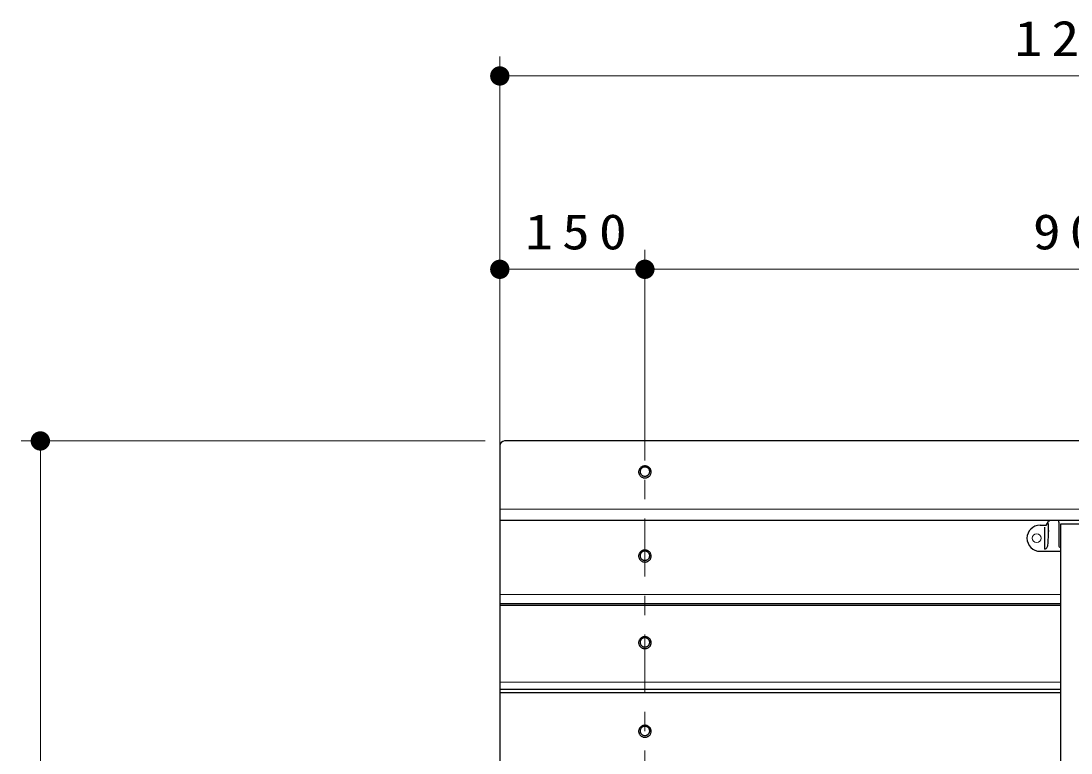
# Model space of a CAD drawing. Units: millimetres on the paper, scale 1:20. Extents: x -385 to 0, y 0 to 267.
# Drawn here: x -313.2 to -258.9, y 139.5 to 177.3 of the extents above; entities that cross this region are included whole.
import ezdxf

# ---------------------------------------------------------------- set-up
doc = ezdxf.new("R2010")
doc.units = ezdxf.units.MM
doc.linetypes.add('USER2', pattern=[6, 3, -1, 1, -1])
doc.layers.add('1_20', color=7, linetype='Continuous', lineweight=25)
doc.styles.add('ＭＳ ゴシック', font='')
doc.styles.get('ＭＳ ゴシック').set_extended_font_data('MS Gothic')

# ---------------------------------------------------------------- blocks, each defined once
blk = doc.blocks.new('filled_dot')
at = {"color": 0, "linetype": 'Continuous', "lineweight": -2, "const_width": 1.25}
blk.add_lwpolyline([(-0.625, 0, 1), (0.625, 0, 1)], format="xyb", close=True, dxfattribs=at)

msp = doc.modelspace()

# ---------------------------------------------------------------- linework, layer by layer
at = {"layer": '1_20', "lineweight": 13}
for p, q in [((-288.425, 154.807), (-288.425, 175.478)), ((-288.425, 174.478), (-228.425, 174.478)), ((-280.925, 156.928), (-280.925, 165.478)), ((-288.425, 164.478), (-280.925, 164.478)), ((-280.925, 164.478), (-235.925, 164.478)), ((-289.175, 155.6), (-313.175, 155.6)), ((-312.175, 116.44), (-312.175, 155.6)), ((-228.425, 152.072), (-288.425, 152.072)), ((-259.425, 147.656), (-288.425, 147.656)), ((-259.425, 143.125), (-288.425, 143.125))]:
    msp.add_line(p, q, dxfattribs=at)
at = {"layer": '1_20', "linetype": 'USER2', "lineweight": 13}
msp.add_line((-280.925, 157.583), (-280.925, 132.01), dxfattribs=at)
at = {"layer": '1_20'}
for p, q in [((-288.425, 155.35), (-288.425, 134.828)), ((-228.675, 155.6), (-288.175, 155.6)), ((-228.425, 151.494), (-288.425, 151.494)), ((-259.425, 147.174), (-288.425, 147.174)), ((-259.425, 147.09), (-288.425, 147.09)), ((-259.425, 142.745), (-288.425, 142.745)), ((-259.425, 142.577), (-288.425, 142.577))]:
    msp.add_line(p, q, dxfattribs=at)
at = {"layer": '1_20', "color": 2}
for p, q in [((-260.163, 151.256), (-260.066, 151.44)), ((-259.621, 151.493), (-259.978, 151.493)), ((-260.5, 151.243), (-260.185, 151.243)), ((-260.257, 150.005), (-260.257, 151.142)), ((-260.061, 150.918), (-260.061, 151.335)), ((-259.521, 151.393), (-259.521, 150.151)), ((-259.425, 137.932), (-259.425, 151.317)), ((-259.425, 151.317), (-257.425, 151.317)), ((-260.5, 149.893), (-259.425, 149.893)), ((-259.471, 150.101), (-259.425, 150.101))]:
    msp.add_line(p, q, dxfattribs=at)
at = {"layer": '1_20', "color": 4}
for points in [[(-281.25, 154), (-281.249, 153.973), (-281.245, 153.946), (-281.239, 153.92), (-281.23, 153.894), (-281.219, 153.869), (-281.206, 153.845), (-281.191, 153.823), (-281.174, 153.801), (-281.155, 153.781), (-281.134, 153.763), (-281.111, 153.747), (-281.087, 153.732), (-281.062, 153.72), (-281.036, 153.709), (-281.009, 153.701), (-280.981, 153.695), (-280.953, 153.692), (-280.925, 153.691), (-280.896, 153.692), (-280.868, 153.695), (-280.841, 153.701), (-280.814, 153.709), (-280.787, 153.72), (-280.762, 153.732), (-280.738, 153.747), (-280.716, 153.763), (-280.695, 153.781), (-280.676, 153.801), (-280.659, 153.823), (-280.643, 153.845), (-280.63, 153.869), (-280.619, 153.894), (-280.611, 153.92), (-280.605, 153.946), (-280.601, 153.973), (-280.6, 154), (-280.601, 154.027), (-280.605, 154.054), (-280.611, 154.08), (-280.619, 154.106), (-280.63, 154.13), (-280.643, 154.154), (-280.659, 154.177), (-280.676, 154.199), (-280.695, 154.218), (-280.716, 154.237), (-280.738, 154.253), (-280.762, 154.268), (-280.787, 154.28), (-280.814, 154.29), (-280.841, 154.298), (-280.868, 154.304), (-280.896, 154.308), (-280.925, 154.309), (-280.953, 154.308), (-280.981, 154.304), (-281.009, 154.298), (-281.036, 154.29), (-281.062, 154.28), (-281.087, 154.268), (-281.111, 154.253), (-281.134, 154.237), (-281.155, 154.218), (-281.174, 154.199), (-281.191, 154.177), (-281.206, 154.154), (-281.219, 154.13), (-281.23, 154.106), (-281.239, 154.08), (-281.245, 154.054), (-281.249, 154.027)], [(-281.175, 154.015), (-281.174, 153.995), (-281.171, 153.974), (-281.166, 153.954), (-281.16, 153.934), (-281.151, 153.915), (-281.141, 153.896), (-281.13, 153.879), (-281.116, 153.862), (-281.102, 153.847), (-281.085, 153.833), (-281.068, 153.821), (-281.05, 153.809), (-281.03, 153.8), (-281.01, 153.792), (-280.989, 153.786), (-280.968, 153.781), (-280.947, 153.778), (-280.925, 153.778), (-280.903, 153.778), (-280.881, 153.781), (-280.86, 153.786), (-280.839, 153.792), (-280.819, 153.8), (-280.8, 153.809), (-280.781, 153.821), (-280.764, 153.833), (-280.748, 153.847), (-280.733, 153.862), (-280.72, 153.879), (-280.708, 153.896), (-280.698, 153.915), (-280.69, 153.934), (-280.683, 153.954), (-280.679, 153.974), (-280.676, 153.995), (-280.675, 154.015), (-280.676, 154.036), (-280.679, 154.057), (-280.683, 154.077), (-280.69, 154.097), (-280.698, 154.116), (-280.708, 154.134), (-280.72, 154.152), (-280.733, 154.168), (-280.748, 154.183), (-280.764, 154.197), (-280.781, 154.21), (-280.8, 154.221), (-280.819, 154.231), (-280.839, 154.239), (-280.86, 154.245), (-280.881, 154.249), (-280.903, 154.252), (-280.925, 154.253), (-280.947, 154.252), (-280.968, 154.249), (-280.989, 154.245), (-281.01, 154.239), (-281.03, 154.231), (-281.05, 154.221), (-281.068, 154.21), (-281.085, 154.197), (-281.102, 154.183), (-281.116, 154.168), (-281.13, 154.152), (-281.141, 154.134), (-281.151, 154.116), (-281.16, 154.097), (-281.166, 154.077), (-281.171, 154.057), (-281.174, 154.036)], [(-281.25, 149.647), (-281.249, 149.62), (-281.245, 149.593), (-281.239, 149.567), (-281.23, 149.541), (-281.219, 149.516), (-281.206, 149.492), (-281.191, 149.469), (-281.174, 149.448), (-281.155, 149.428), (-281.134, 149.41), (-281.111, 149.393), (-281.087, 149.379), (-281.062, 149.367), (-281.036, 149.356), (-281.009, 149.348), (-280.981, 149.342), (-280.953, 149.339), (-280.925, 149.338), (-280.896, 149.339), (-280.868, 149.342), (-280.841, 149.348), (-280.814, 149.356), (-280.787, 149.367), (-280.762, 149.379), (-280.738, 149.393), (-280.716, 149.41), (-280.695, 149.428), (-280.676, 149.448), (-280.659, 149.469), (-280.643, 149.492), (-280.63, 149.516), (-280.619, 149.541), (-280.611, 149.567), (-280.605, 149.593), (-280.601, 149.62), (-280.6, 149.647), (-280.601, 149.674), (-280.605, 149.7), (-280.611, 149.727), (-280.619, 149.752), (-280.63, 149.777), (-280.643, 149.801), (-280.659, 149.824), (-280.676, 149.845), (-280.695, 149.865), (-280.716, 149.883), (-280.738, 149.9), (-280.762, 149.914), (-280.787, 149.927), (-280.814, 149.937), (-280.841, 149.945), (-280.868, 149.951), (-280.896, 149.955), (-280.925, 149.956), (-280.953, 149.955), (-280.981, 149.951), (-281.009, 149.945), (-281.036, 149.937), (-281.062, 149.927), (-281.087, 149.914), (-281.111, 149.9), (-281.134, 149.883), (-281.155, 149.865), (-281.174, 149.845), (-281.191, 149.824), (-281.206, 149.801), (-281.219, 149.777), (-281.23, 149.752), (-281.239, 149.727), (-281.245, 149.7), (-281.249, 149.674)], [(-281.175, 149.662), (-281.174, 149.641), (-281.171, 149.621), (-281.166, 149.601), (-281.16, 149.581), (-281.151, 149.562), (-281.141, 149.543), (-281.13, 149.526), (-281.116, 149.509), (-281.102, 149.494), (-281.085, 149.48), (-281.068, 149.467), (-281.05, 149.456), (-281.03, 149.447), (-281.01, 149.439), (-280.989, 149.432), (-280.968, 149.428), (-280.947, 149.425), (-280.925, 149.424), (-280.903, 149.425), (-280.881, 149.428), (-280.86, 149.432), (-280.839, 149.439), (-280.819, 149.447), (-280.8, 149.456), (-280.781, 149.467), (-280.764, 149.48), (-280.748, 149.494), (-280.733, 149.509), (-280.72, 149.526), (-280.708, 149.543), (-280.698, 149.562), (-280.69, 149.581), (-280.683, 149.601), (-280.679, 149.621), (-280.676, 149.641), (-280.675, 149.662), (-280.676, 149.683), (-280.679, 149.703), (-280.683, 149.724), (-280.69, 149.743), (-280.698, 149.763), (-280.708, 149.781), (-280.72, 149.799), (-280.733, 149.815), (-280.748, 149.83), (-280.764, 149.844), (-280.781, 149.857), (-280.8, 149.868), (-280.819, 149.878), (-280.839, 149.886), (-280.86, 149.892), (-280.881, 149.896), (-280.903, 149.899), (-280.925, 149.9), (-280.947, 149.899), (-280.968, 149.896), (-280.989, 149.892), (-281.01, 149.886), (-281.03, 149.878), (-281.05, 149.868), (-281.068, 149.857), (-281.085, 149.844), (-281.102, 149.83), (-281.116, 149.815), (-281.13, 149.799), (-281.141, 149.781), (-281.151, 149.763), (-281.16, 149.743), (-281.166, 149.724), (-281.171, 149.703), (-281.174, 149.683)], [(-281.25, 145.167), (-281.249, 145.14), (-281.245, 145.113), (-281.239, 145.087), (-281.23, 145.061), (-281.219, 145.036), (-281.206, 145.012), (-281.191, 144.989), (-281.174, 144.968), (-281.155, 144.948), (-281.134, 144.93), (-281.111, 144.914), (-281.087, 144.899), (-281.062, 144.887), (-281.036, 144.876), (-281.009, 144.868), (-280.981, 144.862), (-280.953, 144.859), (-280.925, 144.858), (-280.896, 144.859), (-280.868, 144.862), (-280.841, 144.868), (-280.814, 144.876), (-280.787, 144.887), (-280.762, 144.899), (-280.738, 144.914), (-280.716, 144.93), (-280.695, 144.948), (-280.676, 144.968), (-280.659, 144.989), (-280.643, 145.012), (-280.63, 145.036), (-280.619, 145.061), (-280.611, 145.087), (-280.605, 145.113), (-280.601, 145.14), (-280.6, 145.167), (-280.601, 145.194), (-280.605, 145.22), (-280.611, 145.247), (-280.619, 145.272), (-280.63, 145.297), (-280.643, 145.321), (-280.659, 145.344), (-280.676, 145.365), (-280.695, 145.385), (-280.716, 145.404), (-280.738, 145.42), (-280.762, 145.434), (-280.787, 145.447), (-280.814, 145.457), (-280.841, 145.465), (-280.868, 145.471), (-280.896, 145.475), (-280.925, 145.476), (-280.953, 145.475), (-280.981, 145.471), (-281.009, 145.465), (-281.036, 145.457), (-281.062, 145.447), (-281.087, 145.434), (-281.111, 145.42), (-281.134, 145.404), (-281.155, 145.385), (-281.174, 145.365), (-281.191, 145.344), (-281.206, 145.321), (-281.219, 145.297), (-281.23, 145.272), (-281.239, 145.247), (-281.245, 145.22), (-281.249, 145.194)], [(-281.175, 145.182), (-281.174, 145.161), (-281.171, 145.141), (-281.166, 145.121), (-281.16, 145.101), (-281.151, 145.082), (-281.141, 145.063), (-281.13, 145.046), (-281.116, 145.029), (-281.102, 145.014), (-281.085, 145), (-281.068, 144.987), (-281.05, 144.976), (-281.03, 144.967), (-281.01, 144.959), (-280.989, 144.953), (-280.968, 144.948), (-280.947, 144.945), (-280.925, 144.944), (-280.903, 144.945), (-280.881, 144.948), (-280.86, 144.953), (-280.839, 144.959), (-280.819, 144.967), (-280.8, 144.976), (-280.781, 144.987), (-280.764, 145), (-280.748, 145.014), (-280.733, 145.029), (-280.72, 145.046), (-280.708, 145.063), (-280.698, 145.082), (-280.69, 145.101), (-280.683, 145.121), (-280.679, 145.141), (-280.676, 145.161), (-280.675, 145.182), (-280.676, 145.203), (-280.679, 145.224), (-280.683, 145.244), (-280.69, 145.264), (-280.698, 145.283), (-280.708, 145.301), (-280.72, 145.319), (-280.733, 145.335), (-280.748, 145.35), (-280.764, 145.364), (-280.781, 145.377), (-280.8, 145.388), (-280.819, 145.398), (-280.839, 145.406), (-280.86, 145.412), (-280.881, 145.416), (-280.903, 145.419), (-280.925, 145.42), (-280.947, 145.419), (-280.968, 145.416), (-280.989, 145.412), (-281.01, 145.406), (-281.03, 145.398), (-281.05, 145.388), (-281.068, 145.377), (-281.085, 145.364), (-281.102, 145.35), (-281.116, 145.335), (-281.13, 145.319), (-281.141, 145.301), (-281.151, 145.283), (-281.16, 145.264), (-281.166, 145.244), (-281.171, 145.224), (-281.174, 145.203)], [(-281.25, 140.586), (-281.249, 140.56), (-281.245, 140.533), (-281.239, 140.506), (-281.23, 140.481), (-281.219, 140.456), (-281.206, 140.432), (-281.191, 140.409), (-281.174, 140.388), (-281.155, 140.368), (-281.134, 140.35), (-281.111, 140.333), (-281.087, 140.319), (-281.062, 140.306), (-281.036, 140.296), (-281.009, 140.288), (-280.981, 140.282), (-280.953, 140.279), (-280.925, 140.277), (-280.896, 140.279), (-280.868, 140.282), (-280.841, 140.288), (-280.814, 140.296), (-280.787, 140.306), (-280.762, 140.319), (-280.738, 140.333), (-280.716, 140.35), (-280.695, 140.368), (-280.676, 140.388), (-280.659, 140.409), (-280.643, 140.432), (-280.63, 140.456), (-280.619, 140.481), (-280.611, 140.506), (-280.605, 140.533), (-280.601, 140.56), (-280.6, 140.586), (-280.601, 140.613), (-280.605, 140.64), (-280.611, 140.666), (-280.619, 140.692), (-280.63, 140.717), (-280.643, 140.741), (-280.659, 140.764), (-280.676, 140.785), (-280.695, 140.805), (-280.716, 140.823), (-280.738, 140.84), (-280.762, 140.854), (-280.787, 140.867), (-280.814, 140.877), (-280.841, 140.885), (-280.868, 140.891), (-280.896, 140.894), (-280.925, 140.896), (-280.953, 140.894), (-280.981, 140.891), (-281.009, 140.885), (-281.036, 140.877), (-281.062, 140.867), (-281.087, 140.854), (-281.111, 140.84), (-281.134, 140.823), (-281.155, 140.805), (-281.174, 140.785), (-281.191, 140.764), (-281.206, 140.741), (-281.219, 140.717), (-281.23, 140.692), (-281.239, 140.666), (-281.245, 140.64), (-281.249, 140.613)], [(-281.175, 140.602), (-281.174, 140.581), (-281.171, 140.561), (-281.166, 140.54), (-281.16, 140.521), (-281.151, 140.501), (-281.141, 140.483), (-281.13, 140.466), (-281.116, 140.449), (-281.102, 140.434), (-281.085, 140.42), (-281.068, 140.407), (-281.05, 140.396), (-281.03, 140.386), (-281.01, 140.379), (-280.989, 140.372), (-280.968, 140.368), (-280.947, 140.365), (-280.925, 140.364), (-280.903, 140.365), (-280.881, 140.368), (-280.86, 140.372), (-280.839, 140.379), (-280.819, 140.386), (-280.8, 140.396), (-280.781, 140.407), (-280.764, 140.42), (-280.748, 140.434), (-280.733, 140.449), (-280.72, 140.466), (-280.708, 140.483), (-280.698, 140.501), (-280.69, 140.521), (-280.683, 140.54), (-280.679, 140.561), (-280.676, 140.581), (-280.675, 140.602), (-280.676, 140.623), (-280.679, 140.643), (-280.683, 140.663), (-280.69, 140.683), (-280.698, 140.702), (-280.708, 140.721), (-280.72, 140.738), (-280.733, 140.755), (-280.748, 140.77), (-280.764, 140.784), (-280.781, 140.797), (-280.8, 140.808), (-280.819, 140.817), (-280.839, 140.825), (-280.86, 140.832), (-280.881, 140.836), (-280.903, 140.839), (-280.925, 140.84), (-280.947, 140.839), (-280.968, 140.836), (-280.989, 140.832), (-281.01, 140.825), (-281.03, 140.817), (-281.05, 140.808), (-281.068, 140.797), (-281.085, 140.784), (-281.102, 140.77), (-281.116, 140.755), (-281.13, 140.738), (-281.141, 140.721), (-281.151, 140.702), (-281.16, 140.683), (-281.166, 140.663), (-281.171, 140.643), (-281.174, 140.623)]]:
    msp.add_lwpolyline(points, close=True, dxfattribs=at)
at = {"layer": '1_20', "color": 2}
msp.add_lwpolyline([(-260.257, 150.005), (-260.219, 150.023), (-260.184, 150.046), (-260.154, 150.073), (-260.129, 150.106), (-260.112, 150.142), (-260.1, 150.184), (-260.092, 150.233), (-260.086, 150.289), (-260.081, 150.358), (-260.077, 150.434), (-260.073, 150.514), (-260.07, 150.595), (-260.068, 150.676), (-260.066, 150.751), (-260.064, 150.82), (-260.063, 150.878), (-260.062, 150.924), (-260.061, 150.953), (-260.061, 150.964), (-260.061, 150.953), (-260.061, 150.918)], dxfattribs=at)
at = {"layer": '1_20', "color": 2, "lineweight": 13}
msp.add_circle((-260.675, 150.568), 0.225, dxfattribs=at)
at = {"layer": '1_20'}
msp.add_arc((-288.175, 155.35), 0.25, 90, 180, dxfattribs=at)
at = {"layer": '1_20', "color": 2}
for centre, radius, start, end in [((-259.978, 151.393), 0.1, 90, 152.1325), ((-259.621, 151.393), 0.1, 0, 90), ((-260.5, 150.568), 0.675, 90, 270), ((-260.185, 151.268), 0.025, 270, 332.1325), ((-259.471, 150.151), 0.05, 180, 270)]:
    msp.add_arc(centre, radius, start, end, dxfattribs=at)

# ---------------------------------------------------------------- block references
at = {"layer": '1_20', "lineweight": 13, "xscale": 0.4, "yscale": 0.4}
for p in [(-288.425, 174.478), (-288.425, 164.478), (-280.925, 164.478)]:
    msp.add_blockref('filled_dot', p, dxfattribs=at)
for p, rotation in [((-280.925, 164.478), 180), ((-312.175, 155.6), 270)]:
    msp.add_blockref('filled_dot', p, dxfattribs=dict(at, rotation=rotation))

# ---------------------------------------------------------------- texts
at = {"layer": '1_20', "char_height": 1.833, "attachment_point": 8, "style": 'ＭＳ ゴシック'}
for s, insert in [('\\T1.33;\\W1.15;1200', (-258.004, 175.478)), ('\\T1.33;\\W1.15;150', (-284.254, 165.478)), ('\\T1.33;\\W1.15;900', (-258.008, 165.478))]:
    msp.add_mtext(s, dxfattribs=dict(at, insert=insert))

doc.saveas('drawing.dxf')
